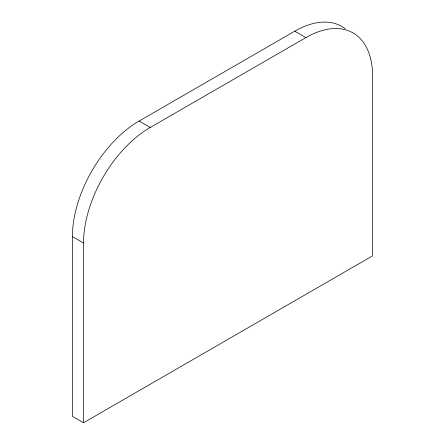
<?xml version="1.0" encoding="UTF-8"?>
<svg xmlns="http://www.w3.org/2000/svg" width="445" height="445" viewBox="0 0 445 445"><rect width="100%" height="100%" fill="white"/><g stroke="black" fill="none" stroke-linecap="round" stroke-linejoin="round"><path stroke-width="0.67" d="M294.768 31.189L305.887 37.608A94.34 54.468 -60 0 1 372.593 76.123L372.593 255.858L83.521 422.75L72.407 416.331L72.407 236.595A94.34 54.468 -60 0 1 139.113 121.051L294.768 31.189A94.34 54.468 -60 0 1 345.181 28.664M83.521 422.75L83.521 243.014A94.34 54.468 -60 0 1 150.232 127.47L305.887 37.608M139.113 121.051L150.232 127.47M72.407 236.595L83.521 243.014"/></g></svg>
